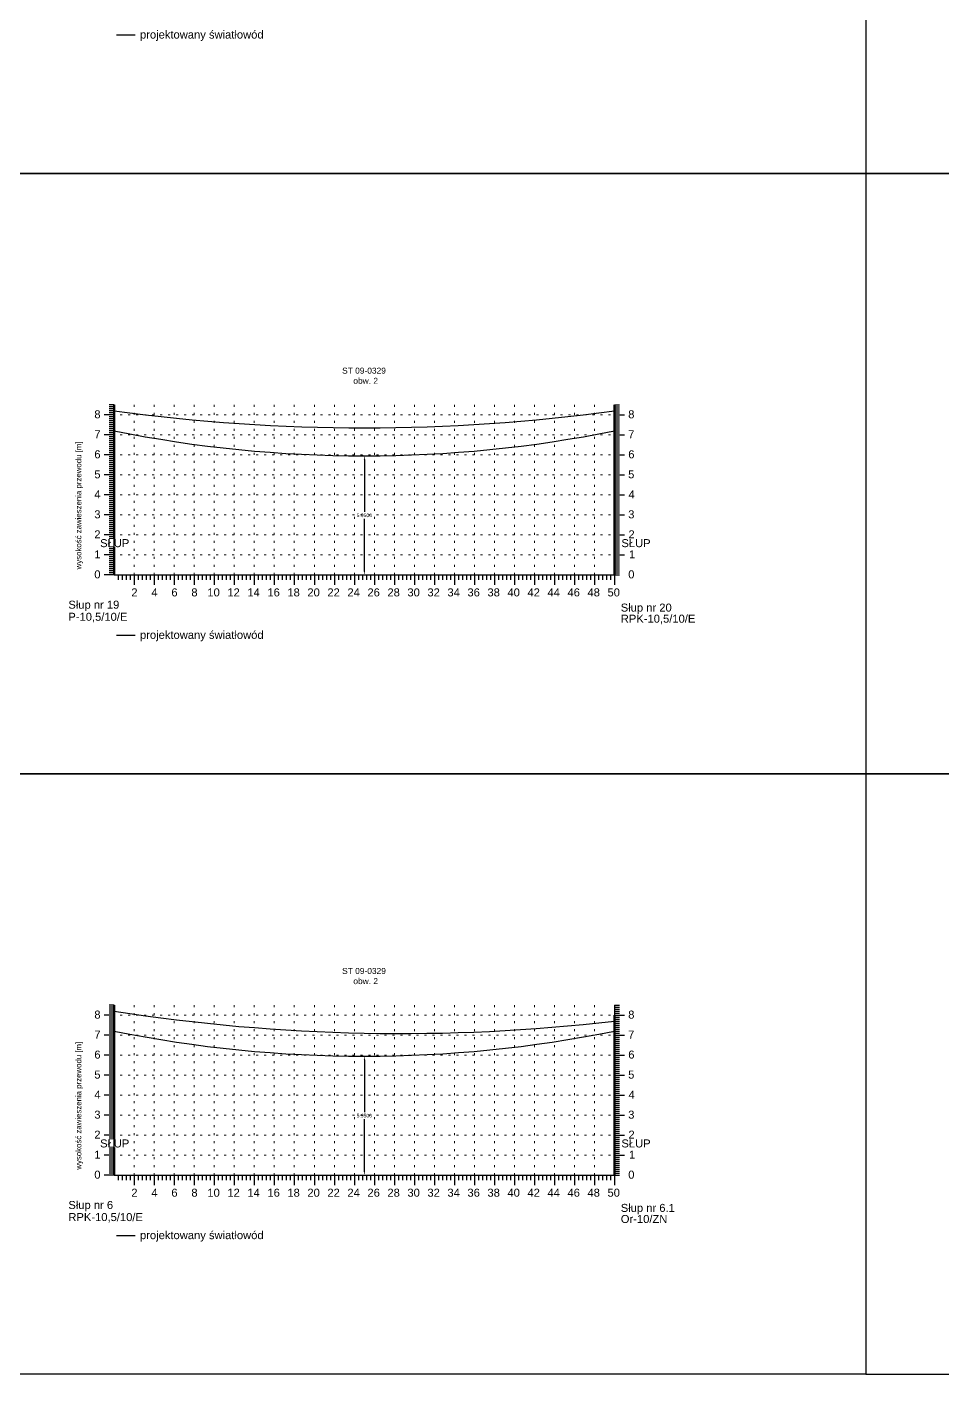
# Model space of a CAD drawing. Header units: metres. Extents: x -155 to 1812, y 681 to 886.
# Drawn here: x 1170.7 to 1216.5, y 740.5 to 807.8 of the extents above; entities that cross this region are included whole.
import ezdxf

# ---------------------------------------------------------------- set-up
doc = ezdxf.new("R2010")
doc.units = ezdxf.units.M
doc.header["$MEASUREMENT"] = 0
doc.linetypes.add('ACAD_ISO07W100', pattern=[3, 0, -3])
doc.layers.add('ramka', color=7, linetype='Continuous', plot=False)
doc.styles.get("Standard").update_dxf_attribs({"font": 'arial.ttf'})
doc.dimstyles.get("Standard").update_dxf_attribs({"dimtxt": 0.18, "dimasz": 0.18, "dimexe": 0.18, "dimexo": 0.0625, "dimgap": 0.09, "dimtad": 0, "dimtih": 1, "dimtoh": 1, "dimdec": 4, "dimzin": 0, "dimdsep": 46, "dimtxsty": 'Standard', "dimcen": 0.09, "dimadec": 0, "dimazin": 0, "dimtfac": 1, "dimtdec": 4, "dimtofl": 0, "dimtmove": 0, "dimatfit": 3, "dimfxl": 1, "dimtolj": 1, "dimtzin": 0, "dimarcsym": 0})

# ---------------------------------------------------------------- blocks, each defined once
blk = doc.blocks.new('*D313')
at = {"color": 0, "lineweight": -2}
for p, q in [((1187.539, 786.411), (1187.421, 786.411)), ((1187.601, 786.231), (1187.601, 783.618)), ((1187.601, 780.641), (1187.601, 783.254)), ((1177.764, 780.461), (1187.781, 780.461))]:
    blk.add_line(p, q, dxfattribs=at)
at = {"color": 0}
for points in [[(1187.631, 786.231), (1187.571, 786.231), (1187.601, 786.411)], [(1187.571, 780.641), (1187.631, 780.641), (1187.601, 780.461)]]:
    blk.add_solid(points, dxfattribs=at)
at = {"layer": 'Defpoints', "color": 0}
for p in [(1187.601, 786.411), (1177.701, 780.461), (1187.601, 780.461)]:
    blk.add_point(p, dxfattribs=at)
at = {"color": 0, "lineweight": 25, "insert": (1187.601, 783.436), "char_height": 0.18, "attachment_point": 5}
blk.add_mtext('\\A1;5.9500', dxfattribs=at)
blk = doc.blocks.new('*D222')
at = {"color": 0, "lineweight": -2}
for p, q in [((1187.539, 756.411), (1187.421, 756.411)), ((1187.601, 756.231), (1187.601, 753.618)), ((1187.601, 750.641), (1187.601, 753.254)), ((1177.764, 750.461), (1187.781, 750.461))]:
    blk.add_line(p, q, dxfattribs=at)
at = {"color": 0}
for points in [[(1187.631, 756.231), (1187.571, 756.231), (1187.601, 756.411)], [(1187.571, 750.641), (1187.631, 750.641), (1187.601, 750.461)]]:
    blk.add_solid(points, dxfattribs=at)
at = {"layer": 'Defpoints', "color": 0}
for p in [(1187.601, 756.411), (1177.701, 750.461), (1187.601, 750.461)]:
    blk.add_point(p, dxfattribs=at)
at = {"color": 0, "lineweight": 25, "insert": (1187.601, 753.436), "char_height": 0.18, "attachment_point": 5}
blk.add_mtext('\\A1;5.9500', dxfattribs=at)

msp = doc.modelspace()

# ---------------------------------------------------------------- linework, layer by layer
at = {"color": 3, "lineweight": 25}
for p, q in [((1175.20677, 807.45345), (1176.13736, 807.45345)), ((1175.20677, 777.45345), (1176.13736, 777.45345)), ((1175.20677, 747.45345), (1176.13736, 747.45345))]:
    msp.add_line(p, q, dxfattribs=at)
for p, q in [((1175.10122, 788.46078), (1174.60122, 788.46078)), ((1175.10122, 788.46078), (1174.60122, 788.46078)), ((1175.10122, 788.96078), (1174.85122, 788.96078)), ((1175.10122, 788.86078), (1174.85122, 788.86078)), ((1175.10122, 788.76078), (1174.85122, 788.76078)), ((1175.10122, 788.66078), (1174.85122, 788.66078)), ((1175.10122, 788.56078), (1174.85122, 788.56078)), ((1175.10122, 788.36078), (1174.85122, 788.36078)), ((1175.10122, 788.96078), (1175.10122, 780.46078)), ((1200.10122, 788.96078), (1200.10122, 780.46078)), ((1200.10122, 788.96078), (1200.35122, 788.96078)), ((1200.10122, 788.86078), (1200.35122, 788.86078)), ((1200.10122, 788.76078), (1200.35122, 788.76078)), ((1200.10122, 788.66078), (1200.35122, 788.66078)), ((1200.10122, 788.56078), (1200.35122, 788.56078)), ((1200.10122, 788.46078), (1200.60122, 788.46078)), ((1200.10122, 788.46078), (1200.60122, 788.46078)), ((1200.10122, 788.36078), (1200.35122, 788.36078)), ((1175.10122, 788.26078), (1174.85122, 788.26078)), ((1175.10122, 788.16078), (1174.85122, 788.16078)), ((1175.10122, 788.06078), (1174.85122, 788.06078)), ((1175.10122, 787.96078), (1174.85122, 787.96078)), ((1175.10122, 787.86078), (1174.85122, 787.86078)), ((1175.10122, 787.76078), (1174.85122, 787.76078)), ((1200.10122, 788.26078), (1200.35122, 788.26078)), ((1200.10122, 788.16078), (1200.35122, 788.16078)), ((1200.10122, 788.06078), (1200.35122, 788.06078)), ((1200.10122, 787.96078), (1200.35122, 787.96078)), ((1200.10122, 787.86078), (1200.35122, 787.86078)), ((1200.10122, 787.76078), (1200.35122, 787.76078)), ((1175.10122, 787.46078), (1174.60122, 787.46078)), ((1175.10122, 787.46078), (1174.60122, 787.46078)), ((1175.10122, 787.66078), (1174.85122, 787.66078)), ((1175.10122, 787.56078), (1174.85122, 787.56078)), ((1175.10122, 787.36078), (1174.85122, 787.36078)), ((1175.10122, 787.26078), (1174.85122, 787.26078)), ((1175.10122, 787.16078), (1174.85122, 787.16078)), ((1175.10122, 787.06078), (1174.85122, 787.06078)), ((1200.10122, 787.66078), (1200.35122, 787.66078)), ((1200.10122, 787.56078), (1200.35122, 787.56078)), ((1200.10122, 787.46078), (1200.60122, 787.46078)), ((1200.10122, 787.46078), (1200.60122, 787.46078)), ((1200.10122, 787.36078), (1200.35122, 787.36078)), ((1200.10122, 787.26078), (1200.35122, 787.26078)), ((1200.10122, 787.16078), (1200.35122, 787.16078)), ((1200.10122, 787.06078), (1200.35122, 787.06078)), ((1175.10122, 786.46078), (1174.60122, 786.46078)), ((1175.10122, 786.46078), (1174.60122, 786.46078)), ((1175.10122, 786.96078), (1174.85122, 786.96078)), ((1175.10122, 786.86078), (1174.85122, 786.86078)), ((1175.10122, 786.76078), (1174.85122, 786.76078)), ((1175.10122, 786.66078), (1174.85122, 786.66078)), ((1175.10122, 786.56078), (1174.85122, 786.56078)), ((1175.10122, 786.36078), (1174.85122, 786.36078)), ((1200.10122, 786.96078), (1200.35122, 786.96078)), ((1200.10122, 786.86078), (1200.35122, 786.86078)), ((1200.10122, 786.76078), (1200.35122, 786.76078)), ((1200.10122, 786.66078), (1200.35122, 786.66078)), ((1200.10122, 786.56078), (1200.35122, 786.56078)), ((1200.10122, 786.46078), (1200.60122, 786.46078)), ((1200.10122, 786.46078), (1200.60122, 786.46078)), ((1200.10122, 786.36078), (1200.35122, 786.36078)), ((1175.10122, 786.26078), (1174.85122, 786.26078)), ((1175.10122, 786.16078), (1174.85122, 786.16078)), ((1175.10122, 786.06078), (1174.85122, 786.06078)), ((1175.10122, 785.96078), (1174.85122, 785.96078)), ((1175.10122, 785.86078), (1174.85122, 785.86078)), ((1175.10122, 785.76078), (1174.85122, 785.76078)), ((1175.10122, 785.66078), (1174.85122, 785.66078)), ((1200.10122, 786.26078), (1200.35122, 786.26078)), ((1200.10122, 786.16078), (1200.35122, 786.16078)), ((1200.10122, 786.06078), (1200.35122, 786.06078)), ((1200.10122, 785.96078), (1200.35122, 785.96078)), ((1200.10122, 785.86078), (1200.35122, 785.86078)), ((1200.10122, 785.76078), (1200.35122, 785.76078)), ((1200.10122, 785.66078), (1200.35122, 785.66078)), ((1175.10122, 785.46078), (1174.60122, 785.46078)), ((1175.10122, 785.46078), (1174.60122, 785.46078)), ((1175.10122, 785.56078), (1174.85122, 785.56078)), ((1175.10122, 785.36078), (1174.85122, 785.36078)), ((1175.10122, 785.26078), (1174.85122, 785.26078)), ((1175.10122, 785.16078), (1174.85122, 785.16078)), ((1175.10122, 785.06078), (1174.85122, 785.06078)), ((1200.10122, 785.56078), (1200.35122, 785.56078)), ((1200.10122, 785.46078), (1200.60122, 785.46078)), ((1200.10122, 785.46078), (1200.60122, 785.46078)), ((1200.10122, 785.36078), (1200.35122, 785.36078)), ((1200.10122, 785.26078), (1200.35122, 785.26078)), ((1200.10122, 785.16078), (1200.35122, 785.16078)), ((1200.10122, 785.06078), (1200.35122, 785.06078)), ((1175.10122, 784.46078), (1174.60122, 784.46078)), ((1175.10122, 784.46078), (1174.60122, 784.46078)), ((1175.10122, 784.96078), (1174.85122, 784.96078)), ((1175.10122, 784.86078), (1174.85122, 784.86078)), ((1175.10122, 784.76078), (1174.85122, 784.76078)), ((1175.10122, 784.66078), (1174.85122, 784.66078)), ((1175.10122, 784.56078), (1174.85122, 784.56078)), ((1175.10122, 784.36078), (1174.85122, 784.36078)), ((1200.10122, 784.96078), (1200.35122, 784.96078)), ((1200.10122, 784.86078), (1200.35122, 784.86078)), ((1200.10122, 784.76078), (1200.35122, 784.76078)), ((1200.10122, 784.66078), (1200.35122, 784.66078)), ((1200.10122, 784.56078), (1200.35122, 784.56078)), ((1200.10122, 784.46078), (1200.60122, 784.46078)), ((1200.10122, 784.46078), (1200.60122, 784.46078)), ((1200.10122, 784.36078), (1200.35122, 784.36078)), ((1175.10122, 784.26078), (1174.85122, 784.26078)), ((1175.10122, 784.16078), (1174.85122, 784.16078)), ((1175.10122, 784.06078), (1174.85122, 784.06078)), ((1175.10122, 783.96078), (1174.85122, 783.96078)), ((1175.10122, 783.86078), (1174.85122, 783.86078)), ((1175.10122, 783.76078), (1174.85122, 783.76078)), ((1175.10122, 783.66078), (1174.85122, 783.66078)), ((1200.10122, 784.26078), (1200.35122, 784.26078)), ((1200.10122, 784.16078), (1200.35122, 784.16078)), ((1200.10122, 784.06078), (1200.35122, 784.06078)), ((1200.10122, 783.96078), (1200.35122, 783.96078)), ((1200.10122, 783.86078), (1200.35122, 783.86078)), ((1200.10122, 783.76078), (1200.35122, 783.76078)), ((1200.10122, 783.66078), (1200.35122, 783.66078)), ((1175.10122, 783.46078), (1174.60122, 783.46078)), ((1175.10122, 783.46078), (1174.60122, 783.46078)), ((1175.10122, 783.56078), (1174.85122, 783.56078)), ((1175.10122, 783.36078), (1174.85122, 783.36078)), ((1175.10122, 783.26078), (1174.85122, 783.26078)), ((1175.10122, 783.16078), (1174.85122, 783.16078)), ((1175.10122, 783.06078), (1174.85122, 783.06078)), ((1175.10122, 782.96078), (1174.85122, 782.96078)), ((1200.10122, 783.56078), (1200.35122, 783.56078)), ((1200.10122, 783.46078), (1200.60122, 783.46078)), ((1200.10122, 783.46078), (1200.60122, 783.46078)), ((1200.10122, 783.36078), (1200.35122, 783.36078)), ((1200.10122, 783.26078), (1200.35122, 783.26078)), ((1200.10122, 783.16078), (1200.35122, 783.16078)), ((1200.10122, 783.06078), (1200.35122, 783.06078)), ((1200.10122, 782.96078), (1200.35122, 782.96078)), ((1175.10122, 782.46078), (1174.60122, 782.46078)), ((1175.10122, 782.46078), (1174.60122, 782.46078)), ((1175.10122, 782.86078), (1174.85122, 782.86078)), ((1175.10122, 782.76078), (1174.85122, 782.76078)), ((1175.10122, 782.66078), (1174.85122, 782.66078)), ((1175.10122, 782.56078), (1174.85122, 782.56078)), ((1175.10122, 782.36078), (1174.85122, 782.36078)), ((1200.10122, 782.86078), (1200.35122, 782.86078)), ((1200.10122, 782.76078), (1200.35122, 782.76078)), ((1200.10122, 782.66078), (1200.35122, 782.66078)), ((1200.10122, 782.56078), (1200.35122, 782.56078)), ((1200.10122, 782.46078), (1200.60122, 782.46078)), ((1200.10122, 782.46078), (1200.60122, 782.46078)), ((1200.10122, 782.36078), (1200.35122, 782.36078)), ((1175.10122, 782.26078), (1174.85122, 782.26078)), ((1175.10122, 782.16078), (1174.85122, 782.16078)), ((1175.10122, 782.06078), (1174.85122, 782.06078)), ((1175.10122, 781.96078), (1174.85122, 781.96078)), ((1175.10122, 781.86078), (1174.85122, 781.86078)), ((1175.10122, 781.76078), (1174.85122, 781.76078)), ((1175.10122, 781.66078), (1174.85122, 781.66078)), ((1200.10122, 782.26078), (1200.35122, 782.26078)), ((1200.10122, 782.16078), (1200.35122, 782.16078)), ((1200.10122, 782.06078), (1200.35122, 782.06078)), ((1200.10122, 781.96078), (1200.35122, 781.96078)), ((1200.10122, 781.86078), (1200.35122, 781.86078)), ((1200.10122, 781.76078), (1200.35122, 781.76078)), ((1200.10122, 781.66078), (1200.35122, 781.66078)), ((1175.10122, 781.46078), (1174.60122, 781.46078)), ((1175.10122, 781.46078), (1174.60122, 781.46078)), ((1175.10122, 781.56078), (1174.85122, 781.56078)), ((1175.10122, 781.36078), (1174.85122, 781.36078)), ((1175.10122, 781.26078), (1174.85122, 781.26078)), ((1175.10122, 781.16078), (1174.85122, 781.16078)), ((1175.10122, 781.06078), (1174.85122, 781.06078)), ((1175.10122, 780.96078), (1174.85122, 780.96078)), ((1200.10122, 781.56078), (1200.35122, 781.56078)), ((1200.10122, 781.46078), (1200.60122, 781.46078)), ((1200.10122, 781.46078), (1200.60122, 781.46078)), ((1200.10122, 781.36078), (1200.35122, 781.36078)), ((1200.10122, 781.26078), (1200.35122, 781.26078)), ((1200.10122, 781.16078), (1200.35122, 781.16078)), ((1200.10122, 781.06078), (1200.35122, 781.06078)), ((1200.10122, 780.96078), (1200.35122, 780.96078)), ((1175.10122, 780.46078), (1174.60122, 780.46078)), ((1175.10122, 780.86078), (1174.85122, 780.86078)), ((1175.10122, 780.76078), (1174.85122, 780.76078)), ((1175.10122, 780.66078), (1174.85122, 780.66078)), ((1175.10122, 780.56078), (1174.85122, 780.56078)), ((1175.10122, 780.46078), (1174.85122, 780.46078)), ((1175.10122, 780.46078), (1200.10122, 780.46078)), ((1175.30122, 780.46078), (1175.30122, 780.21078)), ((1175.50122, 780.46078), (1175.50122, 780.21078)), ((1175.70122, 780.46078), (1175.70122, 780.21078)), ((1175.90122, 780.46078), (1175.90122, 780.21078)), ((1176.10122, 780.46078), (1176.10122, 779.96078)), ((1176.30122, 780.46078), (1176.30122, 780.21078)), ((1176.50122, 780.46078), (1176.50122, 780.21078)), ((1176.70122, 780.46078), (1176.70122, 780.21078)), ((1176.90122, 780.46078), (1176.90122, 780.21078)), ((1177.10122, 780.46078), (1177.10122, 779.96078)), ((1177.30122, 780.46078), (1177.30122, 780.21078)), ((1177.50122, 780.46078), (1177.50122, 780.21078)), ((1177.70122, 780.46078), (1177.70122, 780.21078)), ((1177.90122, 780.46078), (1177.90122, 780.21078)), ((1178.10122, 780.46078), (1178.10122, 779.96078)), ((1178.30122, 780.46078), (1178.30122, 780.21078)), ((1178.50122, 780.46078), (1178.50122, 780.21078)), ((1178.70122, 780.46078), (1178.70122, 780.21078)), ((1178.90122, 780.46078), (1178.90122, 780.21078)), ((1179.10122, 780.46078), (1179.10122, 779.96078)), ((1179.30122, 780.46078), (1179.30122, 780.21078)), ((1179.50122, 780.46078), (1179.50122, 780.21078)), ((1179.70122, 780.46078), (1179.70122, 780.21078)), ((1179.90122, 780.46078), (1179.90122, 780.21078)), ((1180.10122, 780.46078), (1180.10122, 779.96078)), ((1180.30122, 780.46078), (1180.30122, 780.21078)), ((1180.50122, 780.46078), (1180.50122, 780.21078)), ((1180.70122, 780.46078), (1180.70122, 780.21078)), ((1180.90122, 780.46078), (1180.90122, 780.21078)), ((1181.10122, 780.46078), (1181.10122, 779.96078)), ((1181.30122, 780.46078), (1181.30122, 780.21078)), ((1181.50122, 780.46078), (1181.50122, 780.21078)), ((1181.70122, 780.46078), (1181.70122, 780.21078)), ((1181.90122, 780.46078), (1181.90122, 780.21078)), ((1182.10122, 780.46078), (1182.10122, 779.96078)), ((1182.30122, 780.46078), (1182.30122, 780.21078)), ((1182.50122, 780.46078), (1182.50122, 780.21078)), ((1182.70122, 780.46078), (1182.70122, 780.21078)), ((1182.90122, 780.46078), (1182.90122, 780.21078)), ((1183.10122, 780.46078), (1183.10122, 779.96078)), ((1183.30122, 780.46078), (1183.30122, 780.21078)), ((1183.50122, 780.46078), (1183.50122, 780.21078)), ((1183.70122, 780.46078), (1183.70122, 780.21078)), ((1183.90122, 780.46078), (1183.90122, 780.21078)), ((1184.10122, 780.46078), (1184.10122, 779.96078)), ((1184.30122, 780.46078), (1184.30122, 780.21078)), ((1184.50122, 780.46078), (1184.50122, 780.21078)), ((1184.70122, 780.46078), (1184.70122, 780.21078)), ((1184.90122, 780.46078), (1184.90122, 780.21078)), ((1185.10122, 780.46078), (1185.10122, 779.96078)), ((1185.30122, 780.46078), (1185.30122, 780.21078)), ((1185.50122, 780.46078), (1185.50122, 780.21078)), ((1185.70122, 780.46078), (1185.70122, 780.21078)), ((1185.90122, 780.46078), (1185.90122, 780.21078)), ((1186.10122, 780.46078), (1186.10122, 779.96078)), ((1186.30122, 780.46078), (1186.30122, 780.21078)), ((1186.50122, 780.46078), (1186.50122, 780.21078)), ((1186.70122, 780.46078), (1186.70122, 780.21078)), ((1186.90122, 780.46078), (1186.90122, 780.21078)), ((1187.10122, 780.46078), (1187.10122, 779.96078)), ((1187.30122, 780.46078), (1187.30122, 780.21078)), ((1187.50122, 780.46078), (1187.50122, 780.21078)), ((1187.70122, 780.46078), (1187.70122, 780.21078)), ((1187.90122, 780.46078), (1187.90122, 780.21078)), ((1188.10122, 780.46078), (1188.10122, 779.96078)), ((1188.30122, 780.46078), (1188.30122, 780.21078)), ((1188.50122, 780.46078), (1188.50122, 780.21078)), ((1188.70122, 780.46078), (1188.70122, 780.21078)), ((1188.90122, 780.46078), (1188.90122, 780.21078)), ((1189.10122, 780.46078), (1189.10122, 779.96078)), ((1189.30122, 780.46078), (1189.30122, 780.21078)), ((1189.50122, 780.46078), (1189.50122, 780.21078)), ((1189.70122, 780.46078), (1189.70122, 780.21078)), ((1189.90122, 780.46078), (1189.90122, 780.21078)), ((1190.10122, 780.46078), (1190.10122, 779.96078)), ((1190.30122, 780.46078), (1190.30122, 780.21078)), ((1190.50122, 780.46078), (1190.50122, 780.21078)), ((1190.70122, 780.46078), (1190.70122, 780.21078)), ((1190.90122, 780.46078), (1190.90122, 780.21078)), ((1191.10122, 780.46078), (1191.10122, 779.96078)), ((1191.30122, 780.46078), (1191.30122, 780.21078)), ((1191.50122, 780.46078), (1191.50122, 780.21078)), ((1191.70122, 780.46078), (1191.70122, 780.21078)), ((1191.90122, 780.46078), (1191.90122, 780.21078)), ((1192.10122, 780.46078), (1192.10122, 779.96078)), ((1192.30122, 780.46078), (1192.30122, 780.21078)), ((1192.50122, 780.46078), (1192.50122, 780.21078)), ((1192.70122, 780.46078), (1192.70122, 780.21078)), ((1192.90122, 780.46078), (1192.90122, 780.21078)), ((1193.10122, 780.46078), (1193.10122, 779.96078)), ((1193.30122, 780.46078), (1193.30122, 780.21078)), ((1193.50122, 780.46078), (1193.50122, 780.21078)), ((1193.70122, 780.46078), (1193.70122, 780.21078)), ((1193.90122, 780.46078), (1193.90122, 780.21078)), ((1194.10122, 780.46078), (1194.10122, 779.96078)), ((1194.10122, 780.46078), (1194.10122, 779.96078)), ((1194.30122, 780.46078), (1194.30122, 780.21078)), ((1194.50122, 780.46078), (1194.50122, 780.21078)), ((1194.70122, 780.46078), (1194.70122, 780.21078)), ((1194.90122, 780.46078), (1194.90122, 780.21078)), ((1195.10122, 780.46078), (1195.10122, 779.96078)), ((1195.10122, 780.46078), (1195.10122, 779.96078)), ((1195.30122, 780.46078), (1195.30122, 780.21078)), ((1195.50122, 780.46078), (1195.50122, 780.21078)), ((1195.70122, 780.46078), (1195.70122, 780.21078)), ((1195.90122, 780.46078), (1195.90122, 780.21078)), ((1196.10122, 780.46078), (1196.10122, 779.96078)), ((1196.10122, 780.46078), (1196.10122, 779.96078)), ((1196.30122, 780.46078), (1196.30122, 780.21078)), ((1196.50122, 780.46078), (1196.50122, 780.21078)), ((1196.70122, 780.46078), (1196.70122, 780.21078)), ((1196.90122, 780.46078), (1196.90122, 780.21078)), ((1197.10122, 780.46078), (1197.10122, 779.96078)), ((1197.10122, 780.46078), (1197.10122, 779.96078)), ((1197.30122, 780.46078), (1197.30122, 780.21078)), ((1197.50122, 780.46078), (1197.50122, 780.21078)), ((1197.70122, 780.46078), (1197.70122, 780.21078)), ((1197.90122, 780.46078), (1197.90122, 780.21078)), ((1198.10122, 780.46078), (1198.10122, 779.96078)), ((1198.10122, 780.46078), (1198.10122, 779.96078)), ((1198.30122, 780.46078), (1198.30122, 780.21078)), ((1198.50122, 780.46078), (1198.50122, 780.21078)), ((1198.70122, 780.46078), (1198.70122, 780.21078)), ((1198.90122, 780.46078), (1198.90122, 780.21078)), ((1199.10122, 780.46078), (1199.10122, 779.96078)), ((1199.10122, 780.46078), (1199.10122, 779.96078)), ((1199.30122, 780.46078), (1199.30122, 780.21078)), ((1199.50122, 780.46078), (1199.50122, 780.21078)), ((1199.60122, 780.46078), (1200.10122, 780.46078)), ((1199.70122, 780.46078), (1199.70122, 780.21078)), ((1199.90122, 780.46078), (1199.90122, 780.21078)), ((1200.10122, 780.86078), (1200.35122, 780.86078)), ((1200.10122, 780.76078), (1200.35122, 780.76078)), ((1200.10122, 780.66078), (1200.35122, 780.66078)), ((1200.10122, 780.56078), (1200.35122, 780.56078)), ((1200.10122, 780.46078), (1200.35122, 780.46078)), ((1200.10122, 780.46078), (1200.10122, 779.96078)), ((1200.10122, 780.46078), (1200.10122, 779.96078)), ((1200.10122, 780.46078), (1200.10122, 779.96078)), ((1200.10122, 780.46078), (1200.10122, 779.96078)), ((1175.10122, 758.96078), (1174.85122, 758.96078)), ((1175.10122, 758.86078), (1174.85122, 758.86078)), ((1175.10122, 758.76078), (1174.85122, 758.76078)), ((1175.10122, 758.96078), (1175.10122, 750.46078)), ((1200.10122, 758.96078), (1200.10122, 750.46078)), ((1200.10122, 758.96078), (1200.35122, 758.96078)), ((1200.10122, 758.86078), (1200.35122, 758.86078)), ((1200.10122, 758.76078), (1200.35122, 758.76078)), ((1175.10122, 758.46078), (1174.60122, 758.46078)), ((1175.10122, 758.46078), (1174.60122, 758.46078)), ((1175.10122, 758.66078), (1174.85122, 758.66078)), ((1175.10122, 758.56078), (1174.85122, 758.56078)), ((1175.10122, 758.36078), (1174.85122, 758.36078)), ((1175.10122, 758.26078), (1174.85122, 758.26078)), ((1175.10122, 758.16078), (1174.85122, 758.16078)), ((1175.10122, 758.06078), (1174.85122, 758.06078)), ((1200.10122, 758.66078), (1200.35122, 758.66078)), ((1200.10122, 758.56078), (1200.35122, 758.56078)), ((1200.10122, 758.46078), (1200.60122, 758.46078)), ((1200.10122, 758.46078), (1200.60122, 758.46078)), ((1200.10122, 758.36078), (1200.35122, 758.36078)), ((1200.10122, 758.26078), (1200.35122, 758.26078)), ((1200.10122, 758.16078), (1200.35122, 758.16078)), ((1200.10122, 758.06078), (1200.35122, 758.06078)), ((1175.10122, 757.46078), (1174.60122, 757.46078)), ((1175.10122, 757.46078), (1174.60122, 757.46078)), ((1175.10122, 757.96078), (1174.85122, 757.96078)), ((1175.10122, 757.86078), (1174.85122, 757.86078)), ((1175.10122, 757.76078), (1174.85122, 757.76078)), ((1175.10122, 757.66078), (1174.85122, 757.66078)), ((1175.10122, 757.56078), (1174.85122, 757.56078)), ((1200.10122, 757.96078), (1200.35122, 757.96078)), ((1200.10122, 757.86078), (1200.35122, 757.86078)), ((1200.10122, 757.76078), (1200.35122, 757.76078)), ((1200.10122, 757.66078), (1200.35122, 757.66078)), ((1200.10122, 757.56078), (1200.35122, 757.56078)), ((1200.10122, 757.46078), (1200.60122, 757.46078)), ((1200.10122, 757.46078), (1200.60122, 757.46078)), ((1175.10122, 757.36078), (1174.85122, 757.36078)), ((1175.10122, 757.26078), (1174.85122, 757.26078)), ((1175.10122, 757.16078), (1174.85122, 757.16078)), ((1175.10122, 757.06078), (1174.85122, 757.06078)), ((1175.10122, 756.96078), (1174.85122, 756.96078)), ((1175.10122, 756.86078), (1174.85122, 756.86078)), ((1175.10122, 756.76078), (1174.85122, 756.76078)), ((1200.10122, 757.36078), (1200.35122, 757.36078)), ((1200.10122, 757.26078), (1200.35122, 757.26078)), ((1200.10122, 757.16078), (1200.35122, 757.16078)), ((1200.10122, 757.06078), (1200.35122, 757.06078)), ((1200.10122, 756.96078), (1200.35122, 756.96078)), ((1200.10122, 756.86078), (1200.35122, 756.86078)), ((1200.10122, 756.76078), (1200.35122, 756.76078)), ((1175.10122, 756.46078), (1174.60122, 756.46078)), ((1175.10122, 756.46078), (1174.60122, 756.46078)), ((1175.10122, 756.66078), (1174.85122, 756.66078)), ((1175.10122, 756.56078), (1174.85122, 756.56078)), ((1175.10122, 756.36078), (1174.85122, 756.36078)), ((1175.10122, 756.26078), (1174.85122, 756.26078)), ((1175.10122, 756.16078), (1174.85122, 756.16078)), ((1175.10122, 756.06078), (1174.85122, 756.06078)), ((1200.10122, 756.66078), (1200.35122, 756.66078)), ((1200.10122, 756.56078), (1200.35122, 756.56078)), ((1200.10122, 756.46078), (1200.60122, 756.46078)), ((1200.10122, 756.46078), (1200.60122, 756.46078)), ((1200.10122, 756.36078), (1200.35122, 756.36078)), ((1200.10122, 756.26078), (1200.35122, 756.26078)), ((1200.10122, 756.16078), (1200.35122, 756.16078)), ((1200.10122, 756.06078), (1200.35122, 756.06078)), ((1175.10122, 755.46078), (1174.60122, 755.46078)), ((1175.10122, 755.46078), (1174.60122, 755.46078)), ((1175.10122, 755.96078), (1174.85122, 755.96078)), ((1175.10122, 755.86078), (1174.85122, 755.86078)), ((1175.10122, 755.76078), (1174.85122, 755.76078)), ((1175.10122, 755.66078), (1174.85122, 755.66078)), ((1175.10122, 755.56078), (1174.85122, 755.56078)), ((1175.10122, 755.36078), (1174.85122, 755.36078)), ((1200.10122, 755.96078), (1200.35122, 755.96078)), ((1200.10122, 755.86078), (1200.35122, 755.86078)), ((1200.10122, 755.76078), (1200.35122, 755.76078)), ((1200.10122, 755.66078), (1200.35122, 755.66078)), ((1200.10122, 755.56078), (1200.35122, 755.56078)), ((1200.10122, 755.46078), (1200.60122, 755.46078)), ((1200.10122, 755.46078), (1200.60122, 755.46078)), ((1200.10122, 755.36078), (1200.35122, 755.36078)), ((1175.10122, 755.26078), (1174.85122, 755.26078)), ((1175.10122, 755.16078), (1174.85122, 755.16078)), ((1175.10122, 755.06078), (1174.85122, 755.06078)), ((1175.10122, 754.96078), (1174.85122, 754.96078)), ((1175.10122, 754.86078), (1174.85122, 754.86078)), ((1175.10122, 754.76078), (1174.85122, 754.76078)), ((1200.10122, 755.26078), (1200.35122, 755.26078)), ((1200.10122, 755.16078), (1200.35122, 755.16078)), ((1200.10122, 755.06078), (1200.35122, 755.06078)), ((1200.10122, 754.96078), (1200.35122, 754.96078)), ((1200.10122, 754.86078), (1200.35122, 754.86078)), ((1200.10122, 754.76078), (1200.35122, 754.76078)), ((1175.10122, 754.46078), (1174.60122, 754.46078)), ((1175.10122, 754.46078), (1174.60122, 754.46078)), ((1175.10122, 754.66078), (1174.85122, 754.66078)), ((1175.10122, 754.56078), (1174.85122, 754.56078)), ((1175.10122, 754.36078), (1174.85122, 754.36078)), ((1175.10122, 754.26078), (1174.85122, 754.26078)), ((1175.10122, 754.16078), (1174.85122, 754.16078)), ((1175.10122, 754.06078), (1174.85122, 754.06078)), ((1200.10122, 754.66078), (1200.35122, 754.66078)), ((1200.10122, 754.56078), (1200.35122, 754.56078)), ((1200.10122, 754.46078), (1200.60122, 754.46078)), ((1200.10122, 754.46078), (1200.60122, 754.46078)), ((1200.10122, 754.36078), (1200.35122, 754.36078)), ((1200.10122, 754.26078), (1200.35122, 754.26078)), ((1200.10122, 754.16078), (1200.35122, 754.16078)), ((1200.10122, 754.06078), (1200.35122, 754.06078)), ((1175.10122, 753.46078), (1174.60122, 753.46078)), ((1175.10122, 753.46078), (1174.60122, 753.46078)), ((1175.10122, 753.96078), (1174.85122, 753.96078)), ((1175.10122, 753.86078), (1174.85122, 753.86078)), ((1175.10122, 753.76078), (1174.85122, 753.76078)), ((1175.10122, 753.66078), (1174.85122, 753.66078)), ((1175.10122, 753.56078), (1174.85122, 753.56078)), ((1175.10122, 753.36078), (1174.85122, 753.36078)), ((1200.10122, 753.96078), (1200.35122, 753.96078)), ((1200.10122, 753.86078), (1200.35122, 753.86078)), ((1200.10122, 753.76078), (1200.35122, 753.76078)), ((1200.10122, 753.66078), (1200.35122, 753.66078)), ((1200.10122, 753.56078), (1200.35122, 753.56078)), ((1200.10122, 753.46078), (1200.60122, 753.46078)), ((1200.10122, 753.46078), (1200.60122, 753.46078)), ((1200.10122, 753.36078), (1200.35122, 753.36078)), ((1175.10122, 753.26078), (1174.85122, 753.26078)), ((1175.10122, 753.16078), (1174.85122, 753.16078)), ((1175.10122, 753.06078), (1174.85122, 753.06078)), ((1175.10122, 752.96078), (1174.85122, 752.96078)), ((1175.10122, 752.86078), (1174.85122, 752.86078)), ((1175.10122, 752.76078), (1174.85122, 752.76078)), ((1200.10122, 753.26078), (1200.35122, 753.26078)), ((1200.10122, 753.16078), (1200.35122, 753.16078)), ((1200.10122, 753.06078), (1200.35122, 753.06078)), ((1200.10122, 752.96078), (1200.35122, 752.96078)), ((1200.10122, 752.86078), (1200.35122, 752.86078)), ((1200.10122, 752.76078), (1200.35122, 752.76078)), ((1175.10122, 752.46078), (1174.60122, 752.46078)), ((1175.10122, 752.46078), (1174.60122, 752.46078)), ((1175.10122, 752.66078), (1174.85122, 752.66078)), ((1175.10122, 752.56078), (1174.85122, 752.56078)), ((1175.10122, 752.36078), (1174.85122, 752.36078)), ((1175.10122, 752.26078), (1174.85122, 752.26078)), ((1175.10122, 752.16078), (1174.85122, 752.16078)), ((1175.10122, 752.06078), (1174.85122, 752.06078)), ((1200.10122, 752.66078), (1200.35122, 752.66078)), ((1200.10122, 752.56078), (1200.35122, 752.56078)), ((1200.10122, 752.46078), (1200.60122, 752.46078)), ((1200.10122, 752.46078), (1200.60122, 752.46078)), ((1200.10122, 752.36078), (1200.35122, 752.36078)), ((1200.10122, 752.26078), (1200.35122, 752.26078)), ((1200.10122, 752.16078), (1200.35122, 752.16078)), ((1200.10122, 752.06078), (1200.35122, 752.06078)), ((1175.10122, 751.46078), (1174.60122, 751.46078)), ((1175.10122, 751.46078), (1174.60122, 751.46078)), ((1175.10122, 751.96078), (1174.85122, 751.96078)), ((1175.10122, 751.86078), (1174.85122, 751.86078)), ((1175.10122, 751.76078), (1174.85122, 751.76078)), ((1175.10122, 751.66078), (1174.85122, 751.66078)), ((1175.10122, 751.56078), (1174.85122, 751.56078)), ((1175.10122, 751.36078), (1174.85122, 751.36078)), ((1200.10122, 751.96078), (1200.35122, 751.96078)), ((1200.10122, 751.86078), (1200.35122, 751.86078)), ((1200.10122, 751.76078), (1200.35122, 751.76078)), ((1200.10122, 751.66078), (1200.35122, 751.66078)), ((1200.10122, 751.56078), (1200.35122, 751.56078)), ((1200.10122, 751.46078), (1200.60122, 751.46078)), ((1200.10122, 751.46078), (1200.60122, 751.46078)), ((1200.10122, 751.36078), (1200.35122, 751.36078)), ((1175.10122, 751.26078), (1174.85122, 751.26078)), ((1175.10122, 751.16078), (1174.85122, 751.16078)), ((1175.10122, 751.06078), (1174.85122, 751.06078)), ((1175.10122, 750.96078), (1174.85122, 750.96078)), ((1175.10122, 750.86078), (1174.85122, 750.86078)), ((1175.10122, 750.76078), (1174.85122, 750.76078)), ((1175.10122, 750.66078), (1174.85122, 750.66078)), ((1200.10122, 751.26078), (1200.35122, 751.26078)), ((1200.10122, 751.16078), (1200.35122, 751.16078)), ((1200.10122, 751.06078), (1200.35122, 751.06078)), ((1200.10122, 750.96078), (1200.35122, 750.96078)), ((1200.10122, 750.86078), (1200.35122, 750.86078)), ((1200.10122, 750.76078), (1200.35122, 750.76078)), ((1200.10122, 750.66078), (1200.35122, 750.66078)), ((1175.10122, 750.46078), (1174.60122, 750.46078)), ((1175.10122, 750.56078), (1174.85122, 750.56078)), ((1175.10122, 750.46078), (1174.85122, 750.46078)), ((1175.10122, 750.46078), (1200.10122, 750.46078)), ((1175.30122, 750.46078), (1175.30122, 750.21078)), ((1175.50122, 750.46078), (1175.50122, 750.21078)), ((1175.70122, 750.46078), (1175.70122, 750.21078)), ((1175.90122, 750.46078), (1175.90122, 750.21078)), ((1176.10122, 750.46078), (1176.10122, 749.96078)), ((1176.30122, 750.46078), (1176.30122, 750.21078)), ((1176.50122, 750.46078), (1176.50122, 750.21078)), ((1176.70122, 750.46078), (1176.70122, 750.21078)), ((1176.90122, 750.46078), (1176.90122, 750.21078)), ((1177.10122, 750.46078), (1177.10122, 749.96078)), ((1177.30122, 750.46078), (1177.30122, 750.21078)), ((1177.50122, 750.46078), (1177.50122, 750.21078)), ((1177.70122, 750.46078), (1177.70122, 750.21078)), ((1177.90122, 750.46078), (1177.90122, 750.21078)), ((1178.10122, 750.46078), (1178.10122, 749.96078)), ((1178.30122, 750.46078), (1178.30122, 750.21078)), ((1178.50122, 750.46078), (1178.50122, 750.21078)), ((1178.70122, 750.46078), (1178.70122, 750.21078)), ((1178.90122, 750.46078), (1178.90122, 750.21078)), ((1179.10122, 750.46078), (1179.10122, 749.96078)), ((1179.30122, 750.46078), (1179.30122, 750.21078)), ((1179.50122, 750.46078), (1179.50122, 750.21078)), ((1179.70122, 750.46078), (1179.70122, 750.21078)), ((1179.90122, 750.46078), (1179.90122, 750.21078)), ((1180.10122, 750.46078), (1180.10122, 749.96078)), ((1180.30122, 750.46078), (1180.30122, 750.21078)), ((1180.50122, 750.46078), (1180.50122, 750.21078)), ((1180.70122, 750.46078), (1180.70122, 750.21078)), ((1180.90122, 750.46078), (1180.90122, 750.21078)), ((1181.10122, 750.46078), (1181.10122, 749.96078)), ((1181.30122, 750.46078), (1181.30122, 750.21078)), ((1181.50122, 750.46078), (1181.50122, 750.21078)), ((1181.70122, 750.46078), (1181.70122, 750.21078)), ((1181.90122, 750.46078), (1181.90122, 750.21078)), ((1182.10122, 750.46078), (1182.10122, 749.96078)), ((1182.30122, 750.46078), (1182.30122, 750.21078)), ((1182.50122, 750.46078), (1182.50122, 750.21078)), ((1182.70122, 750.46078), (1182.70122, 750.21078)), ((1182.90122, 750.46078), (1182.90122, 750.21078)), ((1183.10122, 750.46078), (1183.10122, 749.96078)), ((1183.30122, 750.46078), (1183.30122, 750.21078)), ((1183.50122, 750.46078), (1183.50122, 750.21078)), ((1183.70122, 750.46078), (1183.70122, 750.21078)), ((1183.90122, 750.46078), (1183.90122, 750.21078)), ((1184.10122, 750.46078), (1184.10122, 749.96078)), ((1184.30122, 750.46078), (1184.30122, 750.21078)), ((1184.50122, 750.46078), (1184.50122, 750.21078)), ((1184.70122, 750.46078), (1184.70122, 750.21078)), ((1184.90122, 750.46078), (1184.90122, 750.21078)), ((1185.10122, 750.46078), (1185.10122, 749.96078)), ((1185.30122, 750.46078), (1185.30122, 750.21078)), ((1185.50122, 750.46078), (1185.50122, 750.21078)), ((1185.70122, 750.46078), (1185.70122, 750.21078)), ((1185.90122, 750.46078), (1185.90122, 750.21078)), ((1186.10122, 750.46078), (1186.10122, 749.96078)), ((1186.30122, 750.46078), (1186.30122, 750.21078)), ((1186.50122, 750.46078), (1186.50122, 750.21078)), ((1186.70122, 750.46078), (1186.70122, 750.21078)), ((1186.90122, 750.46078), (1186.90122, 750.21078)), ((1187.10122, 750.46078), (1187.10122, 749.96078)), ((1187.30122, 750.46078), (1187.30122, 750.21078)), ((1187.50122, 750.46078), (1187.50122, 750.21078)), ((1187.70122, 750.46078), (1187.70122, 750.21078)), ((1187.90122, 750.46078), (1187.90122, 750.21078)), ((1188.10122, 750.46078), (1188.10122, 749.96078)), ((1188.30122, 750.46078), (1188.30122, 750.21078)), ((1188.50122, 750.46078), (1188.50122, 750.21078)), ((1188.70122, 750.46078), (1188.70122, 750.21078)), ((1188.90122, 750.46078), (1188.90122, 750.21078)), ((1189.10122, 750.46078), (1189.10122, 749.96078)), ((1189.30122, 750.46078), (1189.30122, 750.21078)), ((1189.50122, 750.46078), (1189.50122, 750.21078)), ((1189.70122, 750.46078), (1189.70122, 750.21078)), ((1189.90122, 750.46078), (1189.90122, 750.21078)), ((1190.10122, 750.46078), (1190.10122, 749.96078)), ((1190.30122, 750.46078), (1190.30122, 750.21078)), ((1190.50122, 750.46078), (1190.50122, 750.21078)), ((1190.70122, 750.46078), (1190.70122, 750.21078)), ((1190.90122, 750.46078), (1190.90122, 750.21078)), ((1191.10122, 750.46078), (1191.10122, 749.96078)), ((1191.30122, 750.46078), (1191.30122, 750.21078)), ((1191.50122, 750.46078), (1191.50122, 750.21078)), ((1191.70122, 750.46078), (1191.70122, 750.21078)), ((1191.90122, 750.46078), (1191.90122, 750.21078)), ((1192.10122, 750.46078), (1192.10122, 749.96078)), ((1192.30122, 750.46078), (1192.30122, 750.21078)), ((1192.50122, 750.46078), (1192.50122, 750.21078)), ((1192.70122, 750.46078), (1192.70122, 750.21078)), ((1192.90122, 750.46078), (1192.90122, 750.21078)), ((1193.10122, 750.46078), (1193.10122, 749.96078)), ((1193.30122, 750.46078), (1193.30122, 750.21078)), ((1193.50122, 750.46078), (1193.50122, 750.21078)), ((1193.70122, 750.46078), (1193.70122, 750.21078)), ((1193.90122, 750.46078), (1193.90122, 750.21078)), ((1194.10122, 750.46078), (1194.10122, 749.96078)), ((1194.10122, 750.46078), (1194.10122, 749.96078)), ((1194.30122, 750.46078), (1194.30122, 750.21078)), ((1194.50122, 750.46078), (1194.50122, 750.21078)), ((1194.70122, 750.46078), (1194.70122, 750.21078)), ((1194.90122, 750.46078), (1194.90122, 750.21078)), ((1195.10122, 750.46078), (1195.10122, 749.96078)), ((1195.10122, 750.46078), (1195.10122, 749.96078)), ((1195.30122, 750.46078), (1195.30122, 750.21078)), ((1195.50122, 750.46078), (1195.50122, 750.21078)), ((1195.70122, 750.46078), (1195.70122, 750.21078)), ((1195.90122, 750.46078), (1195.90122, 750.21078)), ((1196.10122, 750.46078), (1196.10122, 749.96078)), ((1196.10122, 750.46078), (1196.10122, 749.96078)), ((1196.30122, 750.46078), (1196.30122, 750.21078)), ((1196.50122, 750.46078), (1196.50122, 750.21078)), ((1196.70122, 750.46078), (1196.70122, 750.21078)), ((1196.90122, 750.46078), (1196.90122, 750.21078)), ((1197.10122, 750.46078), (1197.10122, 749.96078)), ((1197.10122, 750.46078), (1197.10122, 749.96078)), ((1197.30122, 750.46078), (1197.30122, 750.21078)), ((1197.50122, 750.46078), (1197.50122, 750.21078)), ((1197.70122, 750.46078), (1197.70122, 750.21078)), ((1197.90122, 750.46078), (1197.90122, 750.21078)), ((1198.10122, 750.46078), (1198.10122, 749.96078)), ((1198.10122, 750.46078), (1198.10122, 749.96078)), ((1198.30122, 750.46078), (1198.30122, 750.21078)), ((1198.50122, 750.46078), (1198.50122, 750.21078)), ((1198.70122, 750.46078), (1198.70122, 750.21078)), ((1198.90122, 750.46078), (1198.90122, 750.21078)), ((1199.10122, 750.46078), (1199.10122, 749.96078)), ((1199.10122, 750.46078), (1199.10122, 749.96078)), ((1199.30122, 750.46078), (1199.30122, 750.21078)), ((1199.50122, 750.46078), (1199.50122, 750.21078)), ((1199.60122, 750.46078), (1200.10122, 750.46078)), ((1199.70122, 750.46078), (1199.70122, 750.21078)), ((1199.90122, 750.46078), (1199.90122, 750.21078)), ((1200.10122, 750.56078), (1200.35122, 750.56078)), ((1200.10122, 750.46078), (1200.35122, 750.46078)), ((1200.10122, 750.46078), (1200.10122, 749.96078)), ((1200.10122, 750.46078), (1200.10122, 749.96078)), ((1200.10122, 750.46078), (1200.10122, 749.96078)), ((1200.10122, 750.46078), (1200.10122, 749.96078))]:
    msp.add_line(p, q)
at = {"linetype": 'ACAD_ISO07W100', "lineweight": 15, "ltscale": 0.1}
for p, q in [((1174.60122, 788.46078), (1200.10122, 788.46078)), ((1176.10122, 780.46078), (1176.10122, 788.96078)), ((1177.10122, 780.46078), (1177.10122, 788.96078)), ((1178.10122, 780.46078), (1178.10122, 788.96078)), ((1179.10122, 780.46078), (1179.10122, 788.96078)), ((1180.10122, 780.46078), (1180.10122, 788.96078)), ((1181.10122, 780.46078), (1181.10122, 788.96078)), ((1182.10122, 780.46078), (1182.10122, 788.96078)), ((1183.10122, 780.46078), (1183.10122, 788.96078)), ((1184.10122, 780.46078), (1184.10122, 788.96078)), ((1185.10122, 780.46078), (1185.10122, 788.96078)), ((1186.10122, 780.46078), (1186.10122, 788.96078)), ((1187.10122, 780.46078), (1187.10122, 788.96078)), ((1188.10122, 780.46078), (1188.10122, 788.96078)), ((1189.10122, 780.46078), (1189.10122, 788.96078)), ((1190.10122, 780.46078), (1190.10122, 788.96078)), ((1191.10122, 780.46078), (1191.10122, 788.96078)), ((1192.10122, 780.46078), (1192.10122, 788.96078)), ((1193.10122, 780.46078), (1193.10122, 788.96078)), ((1194.10122, 780.46078), (1194.10122, 788.96078)), ((1195.10122, 780.46078), (1195.10122, 788.96078)), ((1196.10122, 780.46078), (1196.10122, 788.96078)), ((1197.10122, 780.46078), (1197.10122, 788.96078)), ((1198.10122, 780.46078), (1198.10122, 788.96078)), ((1199.10122, 780.46078), (1199.10122, 788.96078)), ((1200.10122, 780.46078), (1200.10122, 788.96078)), ((1200.10122, 780.46078), (1200.10122, 788.96078)), ((1174.60122, 787.46078), (1200.10122, 787.46078)), ((1174.60122, 786.46078), (1200.10122, 786.46078)), ((1174.60122, 785.46078), (1200.10122, 785.46078)), ((1174.60122, 784.46078), (1200.10122, 784.46078)), ((1174.60122, 783.46078), (1200.10122, 783.46078)), ((1174.60122, 782.46078), (1200.10122, 782.46078)), ((1174.60122, 781.46078), (1200.10122, 781.46078)), ((1176.10122, 750.46078), (1176.10122, 758.96078)), ((1177.10122, 750.46078), (1177.10122, 758.96078)), ((1178.10122, 750.46078), (1178.10122, 758.96078)), ((1179.10122, 750.46078), (1179.10122, 758.96078)), ((1180.10122, 750.46078), (1180.10122, 758.96078)), ((1181.10122, 750.46078), (1181.10122, 758.96078)), ((1182.10122, 750.46078), (1182.10122, 758.96078)), ((1183.10122, 750.46078), (1183.10122, 758.96078)), ((1184.10122, 750.46078), (1184.10122, 758.96078)), ((1185.10122, 750.46078), (1185.10122, 758.96078)), ((1186.10122, 750.46078), (1186.10122, 758.96078)), ((1187.10122, 750.46078), (1187.10122, 758.96078)), ((1188.10122, 750.46078), (1188.10122, 758.96078)), ((1189.10122, 750.46078), (1189.10122, 758.96078)), ((1190.10122, 750.46078), (1190.10122, 758.96078)), ((1191.10122, 750.46078), (1191.10122, 758.96078)), ((1192.10122, 750.46078), (1192.10122, 758.96078)), ((1193.10122, 750.46078), (1193.10122, 758.96078)), ((1194.10122, 750.46078), (1194.10122, 758.96078)), ((1195.10122, 750.46078), (1195.10122, 758.96078)), ((1196.10122, 750.46078), (1196.10122, 758.96078)), ((1197.10122, 750.46078), (1197.10122, 758.96078)), ((1198.10122, 750.46078), (1198.10122, 758.96078)), ((1199.10122, 750.46078), (1199.10122, 758.96078)), ((1200.10122, 750.46078), (1200.10122, 758.96078)), ((1200.10122, 750.46078), (1200.10122, 758.96078)), ((1174.60122, 758.46078), (1200.10122, 758.46078)), ((1174.60122, 757.46078), (1200.10122, 757.46078)), ((1174.60122, 756.46078), (1200.10122, 756.46078)), ((1174.60122, 755.46078), (1200.10122, 755.46078)), ((1174.60122, 754.46078), (1200.10122, 754.46078)), ((1174.60122, 753.46078), (1200.10122, 753.46078)), ((1174.60122, 752.46078), (1200.10122, 752.46078)), ((1174.60122, 751.46078), (1200.10122, 751.46078))]:
    msp.add_line(p, q, dxfattribs=at)
at = {"lineweight": 100}
for p, q in [((1175.10122, 788.96078), (1175.10122, 780.46078)), ((1200.10122, 788.96078), (1200.10122, 780.46078)), ((1175.10122, 758.96078), (1175.10122, 750.46078)), ((1200.10122, 758.46078), (1200.10122, 750.46078))]:
    msp.add_line(p, q, dxfattribs=at)
at = {"lineweight": 25}
for points in [[(1168.85544, 830.52182), (1212.66867, 830.52182), (1212.66867, 800.52182), (1168.85544, 800.52182), (1168.85544, 830.52182)], [(1261.00621, 830.52182), (1212.66867, 830.52182), (1212.66867, 800.52182), (1261.00621, 800.52182), (1261.00621, 830.52182)], [(1168.85544, 800.52182), (1212.66867, 800.52182), (1212.66867, 770.52182), (1168.85544, 770.52182), (1168.85544, 800.52182)], [(1261.00621, 800.52182), (1212.66867, 800.52182), (1212.66867, 770.52182), (1261.00621, 770.52182), (1261.00621, 800.52182)], [(1199.10122, 780.46078), (1199.60122, 780.46078)], [(1168.85544, 770.52182), (1212.66867, 770.52182), (1212.66867, 740.52182), (1168.85544, 740.52182), (1168.85544, 770.52182)], [(1261.00621, 770.52182), (1212.66867, 770.52182), (1212.66867, 740.52182), (1261.00621, 740.52182), (1261.00621, 770.52182)], [(1199.10122, 750.46078), (1199.60122, 750.46078)]]:
    msp.add_lwpolyline(points, dxfattribs=at)
at = {"lineweight": 30}
for centre, radius, start, end in [((1187.60122, 880.14755), 92.33676, 262.2197512, 277.7802488), ((1189.43169, 849.93431), 92.39166, 261.0770754, 276.6313989)]:
    msp.add_arc(centre, radius, start, end, dxfattribs=at)
at = {"color": 3, "lineweight": 30}
for centre in [(1187.60122, 849.53578), (1187.60122, 819.53578)]:
    msp.add_arc(centre, 63.125, 258.5788137, 281.4211863, dxfattribs=at)
at = {"layer": 'ramka'}
for p, q in [((1175.10122, 780.46078), (1188.10122, 780.46078)), ((1175.10122, 750.46078), (1188.10122, 750.46078))]:
    msp.add_line(p, q, dxfattribs=at)

# ---------------------------------------------------------------- texts
for s, height, p in [('projektowany światłowód', 0.4, (1176.38611, 807.26369)), ('ST 09-0329', 0.3, (1186.48993, 790.51835)), ('obw. 2', 0.3, (1187.05008, 790.0093)), ('8', 0.4, (1174.10396, 788.28669)), ('8', 0.4, (1200.78961, 788.28669)), ('7', 0.4, (1174.10396, 787.28669)), ('7', 0.4, (1200.78661, 787.28669)), ('6', 0.4, (1174.10396, 786.28669)), ('6', 0.4, (1200.79234, 786.28669)), ('5', 0.4, (1174.10396, 785.28669)), ('5', 0.4, (1200.78688, 785.28669)), ('4', 0.4, (1174.10396, 784.28669)), ('4', 0.4, (1200.80762, 784.28669)), ('3', 0.4, (1174.10396, 783.28669)), ('3', 0.4, (1200.78961, 783.28669)), ('2', 0.4, (1174.10396, 782.28669)), ('2', 0.4, (1200.80079, 782.28669)), ('1', 0.4, (1174.10396, 781.28669)), ('1', 0.4, (1200.82944, 781.28669)), ('0', 0.4, (1174.10396, 780.28669)), ('0', 0.4, (1200.79124, 780.28669)), ('2', 0.4, (1175.9544, 779.38511)), ('4', 0.4, (1176.9544, 779.38511)), ('6', 0.4, (1177.9544, 779.38511)), ('8', 0.4, (1178.9544, 779.38511)), ('10', 0.4, (1179.7544, 779.38511)), ('12', 0.4, (1180.7544, 779.38511)), ('14', 0.4, (1181.7544, 779.38511)), ('16', 0.4, (1182.7544, 779.38511)), ('18', 0.4, (1183.7544, 779.38511)), ('20', 0.4, (1184.7544, 779.38511)), ('22', 0.4, (1185.7544, 779.38511)), ('24', 0.4, (1186.7544, 779.38511)), ('26', 0.4, (1187.7544, 779.38511)), ('28', 0.4, (1188.7544, 779.38511)), ('30', 0.4, (1189.7544, 779.38511)), ('32', 0.4, (1190.7544, 779.38511)), ('34', 0.4, (1191.7544, 779.38511)), ('36', 0.4, (1192.7544, 779.38511)), ('38', 0.4, (1193.7544, 779.38511)), ('40', 0.4, (1194.7544, 779.38511)), ('42', 0.4, (1195.7544, 779.38511)), ('44', 0.4, (1196.7544, 779.38511)), ('46', 0.4, (1197.7544, 779.38511)), ('48', 0.4, (1198.7544, 779.38511)), ('50', 0.4, (1199.7544, 779.38511)), ('Słup nr 19', 0.4, (1172.80597, 778.77224)), ('Słup nr 20', 0.4, (1200.41762, 778.62613)), ('P-10,5/10/E', 0.4, (1172.80597, 778.16735)), ('RPK-10,5/10/E', 0.4, (1200.41924, 778.07118)), ('projektowany światłowód', 0.4, (1176.38611, 777.26369)), ('ST 09-0329', 0.3, (1186.48993, 760.51835)), ('obw. 2', 0.3, (1187.05008, 760.0093)), ('8', 0.4, (1174.10396, 758.28669)), ('8', 0.4, (1200.78961, 758.28669)), ('7', 0.4, (1174.10396, 757.28669)), ('7', 0.4, (1200.78661, 757.28669)), ('6', 0.4, (1174.10396, 756.28669)), ('6', 0.4, (1200.79234, 756.28669)), ('5', 0.4, (1174.10396, 755.28669)), ('5', 0.4, (1200.78688, 755.28669)), ('4', 0.4, (1174.10396, 754.28669)), ('4', 0.4, (1200.80762, 754.28669)), ('3', 0.4, (1174.10396, 753.28669)), ('3', 0.4, (1200.78961, 753.28669)), ('2', 0.4, (1174.10396, 752.28669)), ('2', 0.4, (1200.80079, 752.28669)), ('1', 0.4, (1174.10396, 751.28669)), ('1', 0.4, (1200.82944, 751.28669)), ('0', 0.4, (1174.10396, 750.28669)), ('0', 0.4, (1200.79124, 750.28669)), ('2', 0.4, (1175.9544, 749.38511)), ('4', 0.4, (1176.9544, 749.38511)), ('6', 0.4, (1177.9544, 749.38511)), ('8', 0.4, (1178.9544, 749.38511)), ('10', 0.4, (1179.7544, 749.38511)), ('12', 0.4, (1180.7544, 749.38511)), ('14', 0.4, (1181.7544, 749.38511)), ('16', 0.4, (1182.7544, 749.38511)), ('18', 0.4, (1183.7544, 749.38511)), ('20', 0.4, (1184.7544, 749.38511)), ('22', 0.4, (1185.7544, 749.38511)), ('24', 0.4, (1186.7544, 749.38511)), ('26', 0.4, (1187.7544, 749.38511)), ('28', 0.4, (1188.7544, 749.38511)), ('30', 0.4, (1189.7544, 749.38511)), ('32', 0.4, (1190.7544, 749.38511)), ('34', 0.4, (1191.7544, 749.38511)), ('36', 0.4, (1192.7544, 749.38511)), ('38', 0.4, (1193.7544, 749.38511)), ('40', 0.4, (1194.7544, 749.38511)), ('42', 0.4, (1195.7544, 749.38511)), ('44', 0.4, (1196.7544, 749.38511)), ('46', 0.4, (1197.7544, 749.38511)), ('48', 0.4, (1198.7544, 749.38511)), ('50', 0.4, (1199.7544, 749.38511)), ('Słup nr 6', 0.4, (1172.80597, 748.77224)), ('Słup nr 6.1', 0.4, (1200.41762, 748.62613)), ('RPK-10,5/10/E', 0.4, (1172.80597, 748.16735)), ('Or-10/ZN', 0.4, (1200.41924, 748.07118)), ('projektowany światłowód', 0.4, (1176.38611, 747.26369))]:
    msp.add_text(s, height=height).set_placement(p)

# ---------------------------------------------------------------- dimensions: what is measured, and where the dimension line sits
at = {"lineweight": 25}
for base, p1, p2, picture, middle in [((1187.60122, 780.46078), (1187.60122, 786.41078), (1177.70122, 780.46078), '*D313', (1187.60122, 783.43578)), ((1187.60122, 750.46078), (1187.60122, 756.41078), (1177.70122, 750.46078), '*D222', (1187.60122, 753.43578))]:
    dim = msp.add_linear_dim(base=base, p1=p1, p2=p2, angle=90, dimstyle='Standard', dxfattribs=at)
    dim.commit()
    dim.dimension.update_dxf_attribs({"geometry": picture, "text_midpoint": middle})

# ---------------------------------------------------------------- next in the draw order: texts
at = {"lineweight": 18, "char_height": 0.28, "attachment_point": 1, "rotation": 90, "bg_fill": 3, "box_fill_scale": 1, "bg_fill_color": 256, "bg_fill_transparency": 0}
for insert in [(1173.17526, 780.73573), (1173.17526, 750.73573)]:
    msp.add_mtext_dynamic_manual_height_columns('wysokość zawieszenia przewodu [m]', width=9.2804774, gutter_width=2, heights=[-0.36385], dxfattribs=dict(at, insert=insert))
at = {"lineweight": 18, "char_height": 0.4, "attachment_point": 1, "bg_fill": 3, "box_fill_scale": 1, "bg_fill_color": 256, "bg_fill_transparency": 0}
for insert in [(1174.39311, 782.24699), (1200.45029, 782.24699), (1174.39311, 752.24699), (1200.45029, 752.24699)]:
    msp.add_mtext_dynamic_manual_height_columns('SŁUP', width=1.5368437, gutter_width=2, heights=[-0.41364], dxfattribs=dict(at, insert=insert))

# ---------------------------------------------------------------- next in the draw order: linework, layer by layer
at = {"layer": 'ramka'}
for p, q in [((1175.10122, 780.46078), (1175.10122, 787.78078)), ((1175.10122, 750.46078), (1175.10122, 757.78078))]:
    msp.add_line(p, q, dxfattribs=at)

doc.saveas('drawing.dxf')
